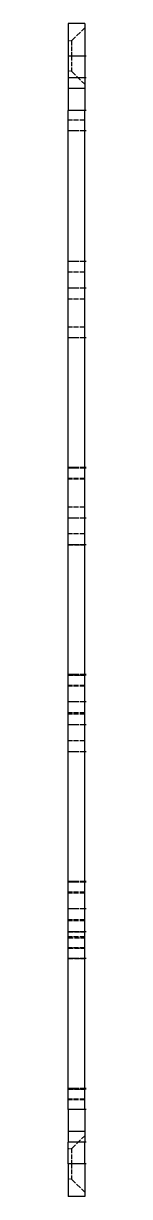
# Model space of a CAD drawing. Extents: x 440 to 1086, y 366 to 680.
# Drawn here: x 939.3 to 941.1, y 366.5 to 474.5 of the extents above; entities that cross this region are included whole.
import ezdxf

# ---------------------------------------------------------------- set-up
doc = ezdxf.new("R2010")
doc.units = 0
doc.linetypes.add('DASHDOT', pattern=[18.5, 12, -3, 0.5, -3])
doc.linetypes.add('DASHED', pattern=[15, 12, -3])
doc.layers.get('0').update_dxf_attribs({"linetype": 'CONTINUOUS'})

msp = doc.modelspace()

# ---------------------------------------------------------------- linework, layer by layer
at = {"color": 7, "ltscale": 0.075}
for p, q in [((939.424011, 474.500427), (939.424011, 471.500427)), ((940.924011, 474.500427), (940.924011, 471.500427)), ((939.424011, 369.499573), (939.424011, 366.499573)), ((940.924011, 369.499573), (940.924011, 366.499573))]:
    msp.add_line(p, q, dxfattribs=at)
at = {"color": 7, "ltscale": 0.0375}
for p, q in [((940.924011, 474.500427), (939.424011, 474.500427)), ((940.924011, 474.500427), (939.424011, 474.500427)), ((940.924011, 474.500427), (939.424011, 474.500427)), ((940.924011, 474.500427), (939.424011, 474.500427)), ((940.924011, 471.500427), (939.424011, 471.500427)), ((940.924011, 469.500427), (939.424011, 469.500427)), ((940.924011, 468.500427), (939.424011, 468.500427)), ((940.924011, 466.500427), (939.424011, 466.500427)), ((940.924011, 374.499573), (939.424011, 374.499573)), ((940.924011, 372.499573), (939.424011, 372.499573)), ((940.924011, 371.499573), (939.424011, 371.499573)), ((940.924011, 369.499573), (939.424011, 369.499573)), ((940.924011, 366.499573), (939.424011, 366.499573))]:
    msp.add_line(p, q, dxfattribs=at)
at = {"color": 2, "linetype": 'DASHED', "ltscale": 0.042426}
for p, q in [((939.723999, 472.900421), (940.924011, 474.100403)), ((939.723999, 472.900421), (940.924011, 474.100403)), ((939.723999, 472.900421), (940.924011, 474.100403)), ((939.723999, 472.900421), (940.924011, 474.100403)), ((939.723999, 470.100403), (940.924011, 468.900421)), ((939.723999, 470.100403), (940.924011, 468.900421)), ((939.723999, 470.100403), (940.924011, 468.900421)), ((939.723999, 470.100403), (940.924011, 468.900421)), ((939.723999, 370.899597), (940.924011, 372.099579)), ((939.723999, 370.899597), (940.924011, 372.099579)), ((939.723999, 370.899597), (940.924011, 372.099579)), ((939.723999, 370.899597), (940.924011, 372.099579)), ((939.723999, 368.099579), (940.924011, 366.899597)), ((939.723999, 368.099579), (940.924011, 366.899597)), ((939.723999, 368.099579), (940.924011, 366.899597)), ((939.723999, 368.099579), (940.924011, 366.899597))]:
    msp.add_line(p, q, dxfattribs=at)
at = {"color": 2, "linetype": 'DASHED', "ltscale": 0.0075}
for p, q in [((939.723999, 472.900421), (939.424011, 472.900421)), ((939.723999, 472.900421), (939.424011, 472.900421)), ((939.723999, 472.900421), (939.424011, 472.900421)), ((939.723999, 472.900421), (939.424011, 472.900421)), ((939.723999, 470.100403), (939.424011, 470.100403)), ((939.723999, 470.100403), (939.424011, 470.100403)), ((939.723999, 470.100403), (939.424011, 470.100403)), ((939.723999, 470.100403), (939.424011, 470.100403)), ((939.723999, 370.899597), (939.424011, 370.899597)), ((939.723999, 370.899597), (939.424011, 370.899597)), ((939.723999, 370.899597), (939.424011, 370.899597)), ((939.723999, 370.899597), (939.424011, 370.899597)), ((939.723999, 368.099579), (939.424011, 368.099579)), ((939.723999, 368.099579), (939.424011, 368.099579)), ((939.723999, 368.099579), (939.424011, 368.099579)), ((939.723999, 368.099579), (939.424011, 368.099579))]:
    msp.add_line(p, q, dxfattribs=at)
at = {"color": 2, "linetype": 'DASHED', "ltscale": 0.035}
for p, q in [((939.723999, 472.900421), (939.723999, 471.500427)), ((939.723999, 472.900421), (939.723999, 471.500427)), ((939.723999, 472.900421), (939.723999, 471.500427)), ((939.723999, 472.900421), (939.723999, 471.500427)), ((939.723999, 369.499573), (939.723999, 368.099579)), ((939.723999, 369.499573), (939.723999, 368.099579)), ((939.723999, 369.499573), (939.723999, 368.099579)), ((939.723999, 369.499573), (939.723999, 368.099579))]:
    msp.add_line(p, q, dxfattribs=at)
at = {"color": 1, "linetype": 'DASHDOT', "ltscale": 0.045015}
for p, q in [((941.074036, 471.500427), (939.273438, 471.500427)), ((941.074036, 469.500427), (939.273438, 469.500427)), ((941.074036, 466.500427), (939.273438, 466.500427)), ((941.074036, 464.600403), (939.273438, 464.600403)), ((941.074036, 452.599731), (939.273438, 452.599731)), ((941.074036, 450.130127), (939.273438, 450.130127)), ((941.074036, 445.550415), (939.273438, 445.550415)), ((941.074036, 433.609863), (939.273438, 433.609863)), ((941.074036, 433.549683), (939.273438, 433.549683)), ((941.074036, 428.970032), (939.273438, 428.970032)), ((941.074036, 426.500427), (939.273438, 426.500427)), ((941.074036, 414.55954), (939.273438, 414.55954)), ((941.074036, 414.499695), (939.273438, 414.499695)), ((941.074036, 412.03009), (939.273438, 412.03009)), ((941.074036, 409.919983), (939.273438, 409.919983)), ((941.074036, 407.450439), (939.273438, 407.450439)), ((941.074036, 395.509888), (939.273438, 395.509888)), ((941.074036, 395.449585), (939.273438, 395.449585)), ((941.074036, 395.438293), (939.273438, 395.438293)), ((941.074036, 392.980042), (939.273438, 392.980042)), ((941.074036, 390.871887), (939.273438, 390.871887)), ((941.074036, 388.400391), (939.273438, 388.400391)), ((941.074036, 376.4599), (939.273438, 376.4599)), ((941.074036, 376.399597), (939.273438, 376.399597)), ((941.074036, 374.499573), (939.273438, 374.499573)), ((941.074036, 371.499573), (939.273438, 371.499573)), ((941.074036, 369.499573), (939.273438, 369.499573))]:
    msp.add_line(p, q, dxfattribs=at)
at = {"color": 7, "ltscale": 0.05}
for p, q in [((939.424011, 471.500427), (939.424011, 469.500427)), ((940.924011, 471.500427), (940.924011, 469.500427)), ((939.424011, 468.500427), (939.424011, 466.500427)), ((940.924011, 468.500427), (940.924011, 466.500427)), ((939.424011, 374.499573), (939.424011, 372.499573)), ((940.924011, 374.499573), (940.924011, 372.499573)), ((939.424011, 369.499573), (939.424011, 371.499573)), ((940.924011, 369.499573), (940.924011, 371.499573))]:
    msp.add_line(p, q, dxfattribs=at)
at = {"color": 2, "linetype": 'DASHED', "ltscale": 0.0375}
for p, q in [((940.924011, 471.500427), (939.424011, 471.500427)), ((940.924011, 471.500427), (939.424011, 471.500427)), ((940.924011, 471.500427), (939.424011, 471.500427)), ((940.924011, 471.500427), (939.424011, 471.500427)), ((940.924011, 471.500427), (939.424011, 471.500427)), ((940.924011, 471.500427), (939.424011, 471.500427)), ((940.924011, 471.500427), (939.424011, 471.500427)), ((940.924011, 469.500427), (939.424011, 469.500427)), ((940.924011, 469.500427), (939.424011, 469.500427)), ((940.924011, 469.500427), (939.424011, 469.500427)), ((940.924011, 469.500427), (939.424011, 469.500427)), ((940.924011, 469.500427), (939.424011, 469.500427)), ((940.924011, 469.500427), (939.424011, 469.500427)), ((940.924011, 469.500427), (939.424011, 469.500427)), ((940.924011, 466.500427), (939.424011, 466.500427)), ((940.924011, 465.600403), (939.424011, 465.600403)), ((940.924011, 464.600403), (939.424011, 464.600403)), ((940.924011, 464.600403), (939.424011, 464.600403)), ((940.924011, 464.600403), (939.424011, 464.600403)), ((940.924011, 464.600403), (939.424011, 464.600403)), ((940.924011, 464.600403), (939.424011, 464.600403)), ((940.924011, 464.600403), (939.424011, 464.600403)), ((940.924011, 464.600403), (939.424011, 464.600403)), ((940.924011, 464.600403), (939.424011, 464.600403)), ((940.924011, 464.600403), (939.424011, 464.600403)), ((940.924011, 464.600403), (939.424011, 464.600403)), ((940.924011, 464.600403), (939.424011, 464.600403)), ((940.924011, 464.600403), (939.424011, 464.600403)), ((940.924011, 464.600403), (939.424011, 464.600403)), ((940.924011, 464.600403), (939.424011, 464.600403)), ((940.924011, 464.600403), (939.424011, 464.600403)), ((940.924011, 464.600403), (939.424011, 464.600403)), ((940.924011, 464.600403), (939.424011, 464.600403)), ((940.924011, 464.600403), (939.424011, 464.600403)), ((940.924011, 464.600403), (939.424011, 464.600403)), ((940.924011, 464.600403), (939.424011, 464.600403)), ((940.924011, 464.600403), (939.424011, 464.600403)), ((940.924011, 464.600403), (939.424011, 464.600403)), ((940.924011, 464.600403), (939.424011, 464.600403)), ((940.924011, 464.600403), (939.424011, 464.600403)), ((940.924011, 464.600403), (939.424011, 464.600403)), ((940.924011, 464.600403), (939.424011, 464.600403)), ((940.924011, 464.600403), (939.424011, 464.600403)), ((940.924011, 464.600403), (939.424011, 464.600403)), ((940.924011, 464.600403), (939.424011, 464.600403)), ((940.924011, 464.600403), (939.424011, 464.600403)), ((940.924011, 452.599731), (939.424011, 452.599731)), ((940.924011, 452.599731), (939.424011, 452.599731)), ((940.924011, 452.599731), (939.424011, 452.599731)), ((940.924011, 452.599731), (939.424011, 452.599731)), ((940.924011, 452.599731), (939.424011, 452.599731)), ((940.924011, 452.599731), (939.424011, 452.599731)), ((940.924011, 452.599731), (939.424011, 452.599731)), ((940.924011, 452.599731), (939.424011, 452.599731)), ((940.924011, 452.599731), (939.424011, 452.599731)), ((940.924011, 452.599731), (939.424011, 452.599731)), ((940.924011, 452.599731), (939.424011, 452.599731)), ((940.924011, 452.599731), (939.424011, 452.599731)), ((940.924011, 452.599731), (939.424011, 452.599731)), ((940.924011, 452.599731), (939.424011, 452.599731)), ((940.924011, 452.599731), (939.424011, 452.599731)), ((940.924011, 452.599731), (939.424011, 452.599731)), ((940.924011, 452.599731), (939.424011, 452.599731)), ((940.924011, 452.599731), (939.424011, 452.599731)), ((940.924011, 452.599731), (939.424011, 452.599731)), ((940.924011, 452.599731), (939.424011, 452.599731)), ((940.924011, 452.599731), (939.424011, 452.599731)), ((940.924011, 452.599731), (939.424011, 452.599731)), ((940.924011, 452.599731), (939.424011, 452.599731)), ((940.924011, 452.599731), (939.424011, 452.599731)), ((940.924011, 452.599731), (939.424011, 452.599731)), ((940.924011, 452.599731), (939.424011, 452.599731)), ((940.924011, 452.599731), (939.424011, 452.599731)), ((940.924011, 452.599731), (939.424011, 452.599731)), ((940.924011, 451.599731), (939.424011, 451.599731)), ((940.924011, 450.130127), (939.424011, 450.130127)), ((940.924011, 450.130127), (939.424011, 450.130127)), ((940.924011, 450.130127), (939.424011, 450.130127)), ((940.924011, 450.130127), (939.424011, 450.130127)), ((940.924011, 449.130127), (939.424011, 449.130127)), ((940.924011, 446.550415), (939.424011, 446.550415)), ((940.924011, 445.550415), (939.424011, 445.550415)), ((940.924011, 445.550415), (939.424011, 445.550415)), ((940.924011, 445.550415), (939.424011, 445.550415)), ((940.924011, 445.550415), (939.424011, 445.550415)), ((940.924011, 445.550415), (939.424011, 445.550415)), ((940.924011, 445.550415), (939.424011, 445.550415)), ((940.924011, 445.550415), (939.424011, 445.550415)), ((940.924011, 445.550415), (939.424011, 445.550415)), ((940.924011, 445.550415), (939.424011, 445.550415)), ((940.924011, 445.550415), (939.424011, 445.550415)), ((940.924011, 445.550415), (939.424011, 445.550415)), ((940.924011, 445.550415), (939.424011, 445.550415)), ((940.924011, 445.550415), (939.424011, 445.550415)), ((940.924011, 445.550415), (939.424011, 445.550415)), ((940.924011, 445.550415), (939.424011, 445.550415)), ((940.924011, 445.550415), (939.424011, 445.550415)), ((940.924011, 445.550415), (939.424011, 445.550415)), ((940.924011, 445.550415), (939.424011, 445.550415)), ((940.924011, 445.550415), (939.424011, 445.550415)), ((940.924011, 445.550415), (939.424011, 445.550415)), ((940.924011, 445.550415), (939.424011, 445.550415)), ((940.924011, 445.550415), (939.424011, 445.550415)), ((940.924011, 445.550415), (939.424011, 445.550415)), ((940.924011, 445.550415), (939.424011, 445.550415)), ((940.924011, 445.550415), (939.424011, 445.550415)), ((940.924011, 445.550415), (939.424011, 445.550415)), ((940.924011, 445.550415), (939.424011, 445.550415)), ((940.924011, 445.550415), (939.424011, 445.550415)), ((940.924011, 445.550415), (939.424011, 445.550415)), ((940.924011, 445.550415), (939.424011, 445.550415)), ((940.924011, 445.550415), (939.424011, 445.550415)), ((940.924011, 445.550415), (939.424011, 445.550415)), ((940.924011, 445.550415), (939.424011, 445.550415)), ((940.924011, 445.550415), (939.424011, 445.550415)), ((940.924011, 445.550415), (939.424011, 445.550415)), ((940.924011, 445.550415), (939.424011, 445.550415)), ((940.924011, 445.549805), (939.424011, 445.549805)), ((940.924011, 445.549805), (939.424011, 445.549805)), ((940.924011, 433.609863), (939.424011, 433.609863)), ((940.924011, 433.609863), (939.424011, 433.609863)), ((940.924011, 433.609863), (939.424011, 433.609863)), ((940.924011, 433.609863), (939.424011, 433.609863)), ((940.924011, 433.550415), (939.424011, 433.550415)), ((940.924011, 433.550415), (939.424011, 433.550415)), ((940.924011, 433.550415), (939.424011, 433.550415)), ((940.924011, 433.550415), (939.424011, 433.550415)), ((940.924011, 433.549683), (939.424011, 433.549683)), ((940.924011, 433.549683), (939.424011, 433.549683)), ((940.924011, 433.549683), (939.424011, 433.549683)), ((940.924011, 433.549683), (939.424011, 433.549683)), ((940.924011, 433.549683), (939.424011, 433.549683)), ((940.924011, 433.549683), (939.424011, 433.549683)), ((940.924011, 433.549683), (939.424011, 433.549683)), ((940.924011, 433.549683), (939.424011, 433.549683)), ((940.924011, 433.549683), (939.424011, 433.549683)), ((940.924011, 433.549683), (939.424011, 433.549683)), ((940.924011, 433.549683), (939.424011, 433.549683)), ((940.924011, 433.549683), (939.424011, 433.549683)), ((940.924011, 433.549683), (939.424011, 433.549683)), ((940.924011, 433.549683), (939.424011, 433.549683)), ((940.924011, 433.549683), (939.424011, 433.549683)), ((940.924011, 433.549683), (939.424011, 433.549683)), ((940.924011, 433.549683), (939.424011, 433.549683)), ((940.924011, 433.549683), (939.424011, 433.549683)), ((940.924011, 433.549683), (939.424011, 433.549683)), ((940.924011, 433.549683), (939.424011, 433.549683)), ((940.924011, 433.549683), (939.424011, 433.549683)), ((940.924011, 433.549683), (939.424011, 433.549683)), ((940.924011, 433.549683), (939.424011, 433.549683)), ((940.924011, 433.549683), (939.424011, 433.549683)), ((940.924011, 433.549683), (939.424011, 433.549683)), ((940.924011, 433.549683), (939.424011, 433.549683)), ((940.924011, 433.549683), (939.424011, 433.549683)), ((940.924011, 433.549683), (939.424011, 433.549683)), ((940.924011, 433.549103), (939.424011, 433.549103)), ((940.924011, 433.549103), (939.424011, 433.549103)), ((940.924011, 432.609863), (939.424011, 432.609863)), ((940.924011, 432.549683), (939.424011, 432.549683)), ((940.924011, 429.970032), (939.424011, 429.970032)), ((940.924011, 428.970032), (939.424011, 428.970032)), ((940.924011, 428.970032), (939.424011, 428.970032)), ((940.924011, 428.970032), (939.424011, 428.970032)), ((940.924011, 428.970032), (939.424011, 428.970032)), ((940.924011, 427.500427), (939.424011, 427.500427)), ((940.924011, 426.500427), (939.424011, 426.500427)), ((940.924011, 426.500427), (939.424011, 426.500427)), ((940.924011, 426.500427), (939.424011, 426.500427)), ((940.924011, 426.500427), (939.424011, 426.500427)), ((940.924011, 426.500427), (939.424011, 426.500427)), ((940.924011, 426.500427), (939.424011, 426.500427)), ((940.924011, 426.500427), (939.424011, 426.500427)), ((940.924011, 426.500427), (939.424011, 426.500427)), ((940.924011, 426.500427), (939.424011, 426.500427)), ((940.924011, 426.500427), (939.424011, 426.500427)), ((940.924011, 426.500427), (939.424011, 426.500427)), ((940.924011, 426.500427), (939.424011, 426.500427)), ((940.924011, 426.500427), (939.424011, 426.500427)), ((940.924011, 426.500427), (939.424011, 426.500427)), ((940.924011, 426.500427), (939.424011, 426.500427)), ((940.924011, 426.500427), (939.424011, 426.500427)), ((940.924011, 426.500427), (939.424011, 426.500427)), ((940.924011, 426.500427), (939.424011, 426.500427)), ((940.924011, 426.500427), (939.424011, 426.500427)), ((940.924011, 426.500427), (939.424011, 426.500427)), ((940.924011, 426.500427), (939.424011, 426.500427)), ((940.924011, 426.500427), (939.424011, 426.500427)), ((940.924011, 426.500427), (939.424011, 426.500427)), ((940.924011, 426.500427), (939.424011, 426.500427)), ((940.924011, 426.500427), (939.424011, 426.500427)), ((940.924011, 426.500427), (939.424011, 426.500427)), ((940.924011, 426.500427), (939.424011, 426.500427)), ((940.924011, 426.500427), (939.424011, 426.500427)), ((940.924011, 426.500427), (939.424011, 426.500427)), ((939.424011, 426.500427), (940.924011, 426.500427)), ((940.924011, 426.500061), (939.424011, 426.500061)), ((940.924011, 426.500061), (939.424011, 426.500061)), ((940.924011, 426.500061), (939.424011, 426.500061)), ((940.924011, 426.500061), (939.424011, 426.500061)), ((940.924011, 426.500061), (939.424011, 426.500061)), ((940.924011, 426.500061), (939.424011, 426.500061)), ((940.924011, 414.559875), (939.424011, 414.559875)), ((940.924011, 414.559875), (939.424011, 414.559875)), ((940.924011, 414.55954), (939.424011, 414.55954)), ((940.924011, 414.55954), (939.424011, 414.55954)), ((940.924011, 414.500061), (939.424011, 414.500061)), ((940.924011, 414.500061), (939.424011, 414.500061)), ((940.924011, 414.500061), (939.424011, 414.500061)), ((940.924011, 414.500061), (939.424011, 414.500061)), ((940.924011, 414.499695), (939.424011, 414.499695)), ((940.924011, 414.499695), (939.424011, 414.499695)), ((940.924011, 414.499695), (939.424011, 414.499695)), ((940.924011, 414.499695), (939.424011, 414.499695)), ((940.924011, 414.499695), (939.424011, 414.499695)), ((940.924011, 414.499695), (939.424011, 414.499695)), ((940.924011, 414.499695), (939.424011, 414.499695)), ((940.924011, 414.499695), (939.424011, 414.499695)), ((940.924011, 414.499695), (939.424011, 414.499695)), ((940.924011, 414.499695), (939.424011, 414.499695)), ((940.924011, 414.499695), (939.424011, 414.499695)), ((940.924011, 414.499695), (939.424011, 414.499695)), ((940.924011, 414.499695), (939.424011, 414.499695)), ((940.924011, 414.499695), (939.424011, 414.499695)), ((940.924011, 414.499695), (939.424011, 414.499695)), ((940.924011, 414.499695), (939.424011, 414.499695)), ((940.924011, 414.499695), (939.424011, 414.499695)), ((940.924011, 414.499695), (939.424011, 414.499695)), ((940.924011, 414.499695), (939.424011, 414.499695)), ((940.924011, 414.499695), (939.424011, 414.499695)), ((940.924011, 414.499695), (939.424011, 414.499695)), ((940.924011, 414.499695), (939.424011, 414.499695)), ((940.924011, 414.499695), (939.424011, 414.499695)), ((940.924011, 414.499695), (939.424011, 414.499695)), ((940.924011, 414.499695), (939.424011, 414.499695)), ((940.924011, 414.499695), (939.424011, 414.499695)), ((940.924011, 414.499695), (939.424011, 414.499695)), ((939.424011, 414.499695), (940.924011, 414.499695)), ((940.924011, 413.55954), (939.424011, 413.55954)), ((940.924011, 413.499695), (939.424011, 413.499695)), ((940.924011, 412.03009), (939.424011, 412.03009)), ((940.924011, 412.03009), (939.424011, 412.03009)), ((940.924011, 412.03009), (939.424011, 412.03009)), ((940.924011, 412.03009), (939.424011, 412.03009)), ((940.924011, 411.03009), (939.424011, 411.03009)), ((940.924011, 410.919983), (939.424011, 410.919983)), ((940.924011, 409.919983), (939.424011, 409.919983)), ((940.924011, 409.919983), (939.424011, 409.919983)), ((940.924011, 409.919983), (939.424011, 409.919983)), ((940.924011, 409.919983), (939.424011, 409.919983)), ((940.924011, 408.45108), (939.424011, 408.45108)), ((940.924011, 408.450439), (939.424011, 408.450439)), ((940.924011, 407.450439), (939.424011, 407.450439)), ((940.924011, 407.450439), (939.424011, 407.450439)), ((940.924011, 407.450439), (939.424011, 407.450439)), ((940.924011, 407.450439), (939.424011, 407.450439)), ((940.924011, 407.450439), (939.424011, 407.450439)), ((940.924011, 407.450439), (939.424011, 407.450439)), ((940.924011, 407.450439), (939.424011, 407.450439)), ((940.924011, 407.450439), (939.424011, 407.450439)), ((940.924011, 407.450439), (939.424011, 407.450439)), ((940.924011, 407.450439), (939.424011, 407.450439)), ((940.924011, 407.450439), (939.424011, 407.450439)), ((940.924011, 407.450439), (939.424011, 407.450439)), ((940.924011, 407.450439), (939.424011, 407.450439)), ((940.924011, 407.450439), (939.424011, 407.450439)), ((940.924011, 407.450439), (939.424011, 407.450439)), ((940.924011, 407.450439), (939.424011, 407.450439)), ((940.924011, 407.450439), (939.424011, 407.450439)), ((940.924011, 407.450439), (939.424011, 407.450439)), ((940.924011, 407.450439), (939.424011, 407.450439)), ((940.924011, 407.450439), (939.424011, 407.450439)), ((940.924011, 407.450439), (939.424011, 407.450439)), ((940.924011, 407.450439), (939.424011, 407.450439)), ((940.924011, 407.450439), (939.424011, 407.450439)), ((940.924011, 407.450439), (939.424011, 407.450439)), ((940.924011, 407.450439), (939.424011, 407.450439)), ((940.924011, 407.450439), (939.424011, 407.450439)), ((940.924011, 407.450439), (939.424011, 407.450439)), ((940.924011, 407.450439), (939.424011, 407.450439)), ((940.924011, 407.450439), (939.424011, 407.450439)), ((940.924011, 407.450439), (939.424011, 407.450439)), ((940.924011, 407.450378), (939.424011, 407.450378)), ((940.924011, 407.450378), (939.424011, 407.450378)), ((940.924011, 407.450012), (939.424011, 407.450012)), ((940.924011, 407.450012), (939.424011, 407.450012)), ((940.924011, 407.450012), (939.424011, 407.450012)), ((940.924011, 407.450012), (939.424011, 407.450012)), ((940.924011, 395.509888), (939.424011, 395.509888)), ((940.924011, 395.509888), (939.424011, 395.509888)), ((940.924011, 395.509827), (939.424011, 395.509827)), ((940.924011, 395.509827), (939.424011, 395.509827)), ((940.924011, 395.509491), (939.424011, 395.509491)), ((940.924011, 395.509491), (939.424011, 395.509491)), ((940.924011, 395.509491), (939.424011, 395.509491)), ((940.924011, 395.509491), (939.424011, 395.509491)), ((940.924011, 395.449585), (939.424011, 395.449585)), ((940.924011, 395.449585), (939.424011, 395.449585)), ((940.924011, 395.449585), (939.424011, 395.449585)), ((940.924011, 395.449585), (939.424011, 395.449585)), ((940.924011, 395.449585), (939.424011, 395.449585)), ((940.924011, 395.449585), (939.424011, 395.449585)), ((940.924011, 395.449585), (939.424011, 395.449585)), ((940.924011, 395.449585), (939.424011, 395.449585)), ((940.924011, 395.449585), (939.424011, 395.449585)), ((940.924011, 395.449585), (939.424011, 395.449585)), ((940.924011, 395.449585), (939.424011, 395.449585)), ((940.924011, 395.449585), (939.424011, 395.449585)), ((940.924011, 395.449585), (939.424011, 395.449585)), ((940.924011, 395.449585), (939.424011, 395.449585)), ((940.924011, 395.449585), (939.424011, 395.449585)), ((940.924011, 395.449585), (939.424011, 395.449585)), ((940.924011, 395.449585), (939.424011, 395.449585)), ((940.924011, 395.449585), (939.424011, 395.449585)), ((940.924011, 395.449585), (939.424011, 395.449585)), ((940.924011, 395.449585), (939.424011, 395.449585)), ((940.924011, 395.449585), (939.424011, 395.449585)), ((940.924011, 395.449585), (939.424011, 395.449585)), ((940.924011, 395.449585), (939.424011, 395.449585)), ((940.924011, 395.449585), (939.424011, 395.449585)), ((940.924011, 395.449585), (939.424011, 395.449585)), ((940.924011, 395.449585), (939.424011, 395.449585)), ((940.924011, 395.449585), (939.424011, 395.449585)), ((940.924011, 395.449585), (939.424011, 395.449585)), ((940.924011, 394.509491), (939.424011, 394.509491)), ((940.924011, 394.449585), (939.424011, 394.449585)), ((940.924011, 394.438293), (939.424011, 394.438293)), ((940.924011, 392.980042), (939.424011, 392.980042)), ((940.924011, 392.980042), (939.424011, 392.980042)), ((940.924011, 392.980042), (939.424011, 392.980042)), ((940.924011, 392.980042), (939.424011, 392.980042)), ((940.924011, 391.980042), (939.424011, 391.980042)), ((940.924011, 391.871887), (939.424011, 391.871887)), ((940.924011, 390.871887), (939.424011, 390.871887)), ((940.924011, 390.871887), (939.424011, 390.871887)), ((940.924011, 390.871887), (939.424011, 390.871887)), ((939.424011, 390.871887), (940.924011, 390.871887)), ((939.424011, 390.871887), (940.924011, 390.871887)), ((939.424011, 390.871887), (940.924011, 390.871887)), ((940.924011, 390.400391), (939.424011, 390.400391)), ((939.424011, 390.31311), (940.924011, 390.31311)), ((940.924011, 389.400391), (939.424011, 389.400391)), ((939.424011, 389.35675), (940.924011, 389.35675)), ((940.924011, 388.400391), (939.424011, 388.400391)), ((940.924011, 388.400391), (939.424011, 388.400391)), ((940.924011, 388.400391), (939.424011, 388.400391)), ((940.924011, 388.400391), (939.424011, 388.400391)), ((940.924011, 388.400391), (939.424011, 388.400391)), ((940.924011, 388.400391), (939.424011, 388.400391)), ((940.924011, 388.400391), (939.424011, 388.400391)), ((940.924011, 388.400391), (939.424011, 388.400391)), ((940.924011, 388.400391), (939.424011, 388.400391)), ((940.924011, 388.400391), (939.424011, 388.400391)), ((940.924011, 388.400391), (939.424011, 388.400391)), ((940.924011, 388.400391), (939.424011, 388.400391)), ((940.924011, 388.400391), (939.424011, 388.400391)), ((939.424011, 388.400391), (940.924011, 388.400391)), ((939.424011, 388.400391), (940.924011, 388.400391)), ((939.424011, 388.400391), (940.924011, 388.400391)), ((939.424011, 388.400391), (940.924011, 388.400391)), ((939.424011, 388.400391), (940.924011, 388.400391)), ((939.424011, 388.400391), (940.924011, 388.400391)), ((939.424011, 388.400391), (940.924011, 388.400391)), ((940.924011, 388.399994), (939.424011, 388.399994)), ((940.924011, 388.399994), (939.424011, 388.399994)), ((940.924011, 388.399994), (939.424011, 388.399994)), ((940.924011, 388.399994), (939.424011, 388.399994)), ((940.924011, 388.399994), (939.424011, 388.399994)), ((940.924011, 388.399994), (939.424011, 388.399994)), ((940.924011, 388.399994), (939.424011, 388.399994)), ((940.924011, 388.399994), (939.424011, 388.399994)), ((940.924011, 388.399994), (939.424011, 388.399994)), ((940.924011, 388.399994), (939.424011, 388.399994)), ((940.924011, 388.399994), (939.424011, 388.399994)), ((940.924011, 388.399994), (939.424011, 388.399994)), ((940.924011, 376.4599), (939.424011, 376.4599)), ((940.924011, 376.4599), (939.424011, 376.4599)), ((940.924011, 376.459473), (939.424011, 376.459473)), ((940.924011, 376.459473), (939.424011, 376.459473)), ((940.924011, 376.459473), (939.424011, 376.459473)), ((940.924011, 376.459473), (939.424011, 376.459473)), ((940.924011, 376.459473), (939.424011, 376.459473)), ((940.924011, 376.459473), (939.424011, 376.459473)), ((940.924011, 376.459473), (939.424011, 376.459473)), ((940.924011, 376.459473), (939.424011, 376.459473)), ((940.924011, 376.459473), (939.424011, 376.459473)), ((940.924011, 376.459473), (939.424011, 376.459473)), ((940.924011, 376.459473), (939.424011, 376.459473)), ((940.924011, 376.459473), (939.424011, 376.459473)), ((940.924011, 376.399597), (939.424011, 376.399597)), ((940.924011, 376.399597), (939.424011, 376.399597)), ((940.924011, 376.399597), (939.424011, 376.399597)), ((940.924011, 376.399597), (939.424011, 376.399597)), ((940.924011, 376.399597), (939.424011, 376.399597)), ((940.924011, 376.399597), (939.424011, 376.399597)), ((940.924011, 376.399597), (939.424011, 376.399597)), ((940.924011, 376.399597), (939.424011, 376.399597)), ((940.924011, 376.399597), (939.424011, 376.399597)), ((940.924011, 376.399597), (939.424011, 376.399597)), ((940.924011, 376.399597), (939.424011, 376.399597)), ((940.924011, 376.399597), (939.424011, 376.399597)), ((939.424011, 376.399597), (940.924011, 376.399597)), ((939.424011, 376.399597), (940.924011, 376.399597)), ((939.424011, 376.399597), (940.924011, 376.399597)), ((939.424011, 376.399597), (940.924011, 376.399597)), ((939.424011, 376.399597), (940.924011, 376.399597)), ((939.424011, 376.399597), (940.924011, 376.399597)), ((939.424011, 376.399597), (940.924011, 376.399597)), ((939.424011, 376.399597), (940.924011, 376.399597)), ((939.424011, 376.399597), (940.924011, 376.399597)), ((939.424011, 376.399597), (940.924011, 376.399597)), ((940.924011, 375.459473), (939.424011, 375.459473)), ((940.924011, 375.399597), (939.424011, 375.399597)), ((940.924011, 374.499573), (939.424011, 374.499573)), ((940.924011, 371.499573), (939.424011, 371.499573)), ((940.924011, 371.499573), (939.424011, 371.499573)), ((940.924011, 371.499573), (939.424011, 371.499573)), ((940.924011, 371.499573), (939.424011, 371.499573)), ((940.924011, 371.499573), (939.424011, 371.499573)), ((940.924011, 371.499573), (939.424011, 371.499573)), ((940.924011, 371.499573), (939.424011, 371.499573)), ((940.924011, 369.499573), (939.424011, 369.499573)), ((940.924011, 369.499573), (939.424011, 369.499573)), ((940.924011, 369.499573), (939.424011, 369.499573)), ((940.924011, 369.499573), (939.424011, 369.499573)), ((940.924011, 369.499573), (939.424011, 369.499573)), ((940.924011, 369.499573), (939.424011, 369.499573)), ((940.924011, 369.499573), (939.424011, 369.499573)), ((940.924011, 366.499573), (939.424011, 366.499573)), ((940.924011, 366.499573), (939.424011, 366.499573)), ((940.924011, 366.499573), (939.424011, 366.499573))]:
    msp.add_line(p, q, dxfattribs=at)
at = {"color": 2, "linetype": 'DASHED', "ltscale": 0.035001}
for p, q in [((939.723999, 471.500427), (939.723999, 470.100403)), ((939.723999, 471.500427), (939.723999, 470.100403)), ((939.723999, 471.500427), (939.723999, 470.100403)), ((939.723999, 471.500427), (939.723999, 470.100403)), ((939.723999, 370.899597), (939.723999, 369.499573)), ((939.723999, 370.899597), (939.723999, 369.499573)), ((939.723999, 370.899597), (939.723999, 369.499573)), ((939.723999, 370.899597), (939.723999, 369.499573))]:
    msp.add_line(p, q, dxfattribs=at)
at = {"color": 7, "ltscale": 0.025}
for p, q in [((939.424011, 469.500427), (939.424011, 468.500427)), ((940.924011, 469.500427), (940.924011, 468.500427)), ((939.424011, 372.499573), (939.424011, 371.499573)), ((940.924011, 372.499573), (940.924011, 371.499573))]:
    msp.add_line(p, q, dxfattribs=at)
at = {"color": 7}
for p, q in [((939.424011, 374.499573), (939.424011, 466.500427)), ((940.924011, 374.499573), (940.924011, 466.500427))]:
    msp.add_line(p, q, dxfattribs=at)

doc.saveas('drawing.dxf')
